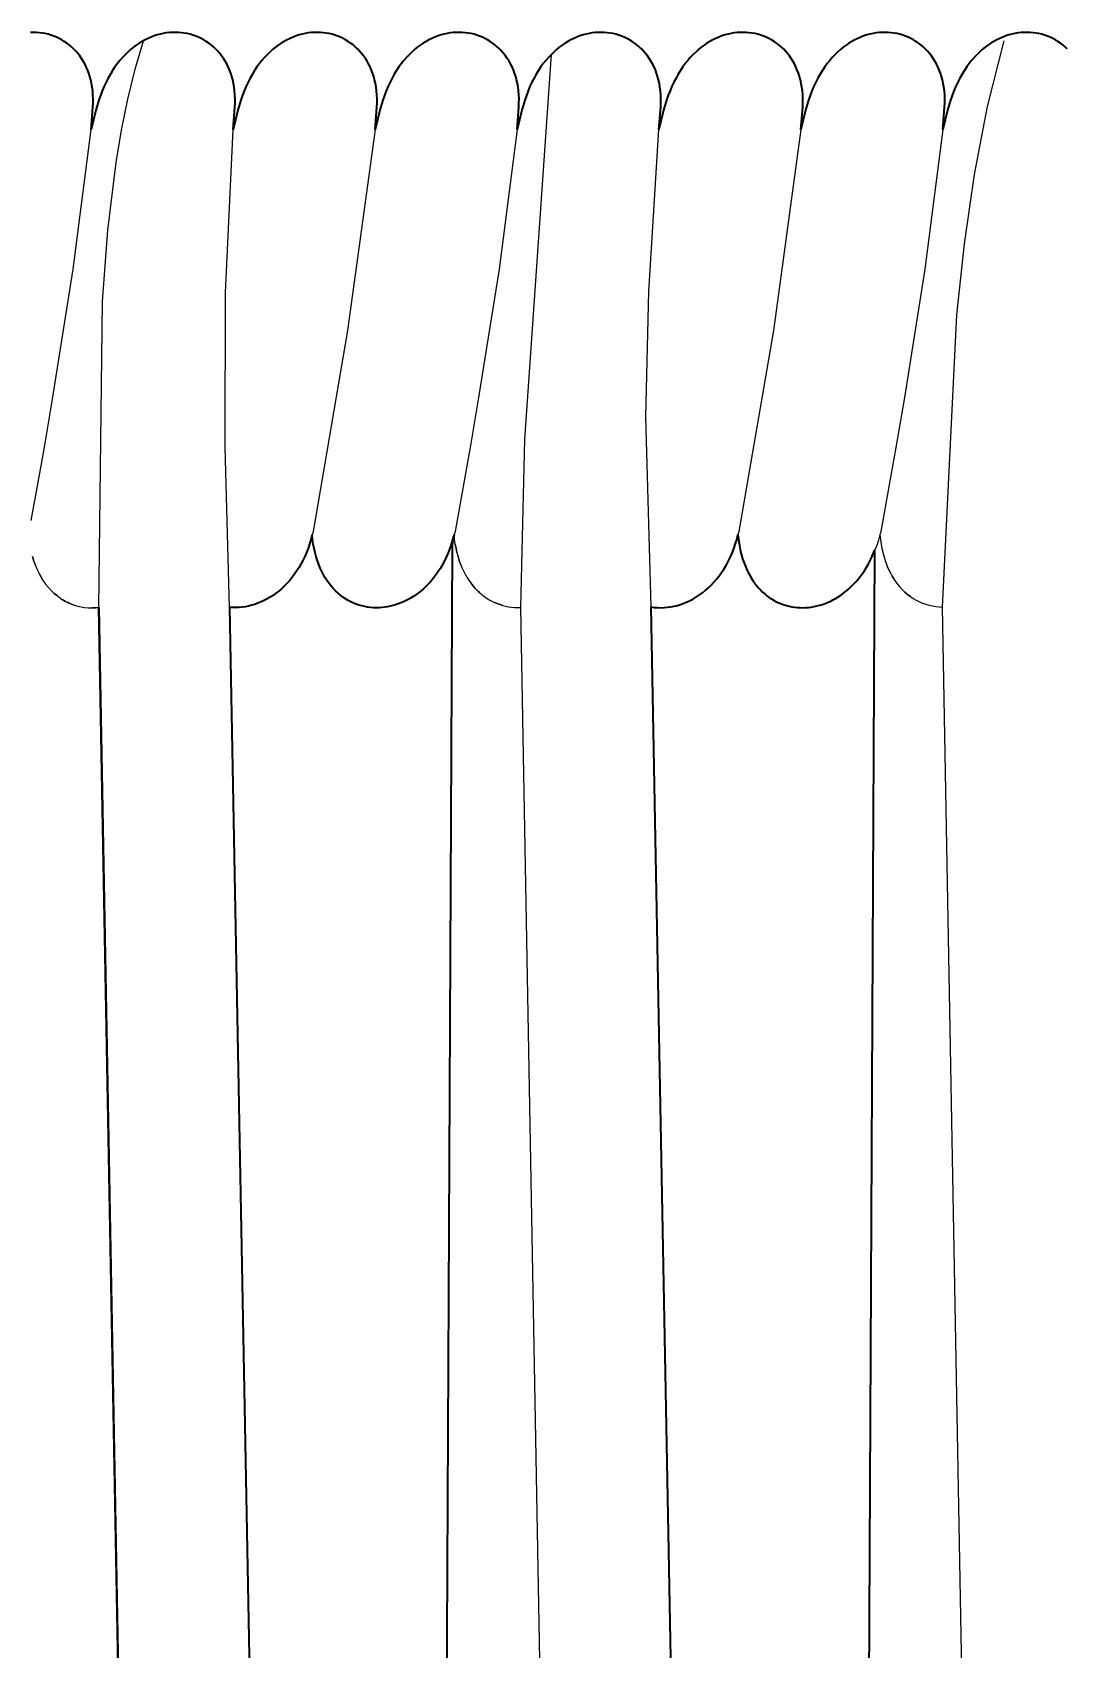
# Model space of a CAD drawing. Header units: millimetres. Extents: x 0 to 1881, y -1115 to 723.
# Drawn here: x 461.4 to 506.8, y 622.5 to 693.5 of the extents above; entities that cross this region are included whole.
import ezdxf

# ---------------------------------------------------------------- set-up
doc = ezdxf.new("R2010")
doc.units = ezdxf.units.MM
doc.layers.add('Blocks', color=7, linetype='Continuous')
doc.layers.add('Blocks$Inner', color=7, linetype='Continuous', lineweight=25, true_color=0x007f00)
doc.layers.add('Blocks$Outline', color=7, linetype='Continuous', lineweight=35, true_color=0xff3f3f)

# ---------------------------------------------------------------- blocks, each defined once
blk = doc.blocks.new('PK4 Lounge Chair Front')
at = {"layer": 'Blocks$Inner'}
blk.add_line((498.407, 670.77), (496.939, 377.569), dxfattribs=at)
for points in [[(461.379, 672.092), (461.867, 674.816), (461.969, 675.405), (462.311, 677.415), (463.219, 683.134), (464.009, 689.268), (464.089, 690.244), (464.097, 690.43), (464.097, 690.611), (464.09, 690.787), (464.076, 690.958), (464.055, 691.124), (464.027, 691.285), (463.992, 691.441), (463.951, 691.592), (463.904, 691.738), (463.852, 691.879), (463.793, 692.014), (463.729, 692.144), (463.659, 692.268), (463.585, 692.387), (463.505, 692.5), (463.421, 692.608), (463.332, 692.71), (463.239, 692.807), (463.142, 692.898), (463.042, 692.982), (462.937, 693.061), (462.829, 693.135), (462.718, 693.202), (462.604, 693.263), (462.487, 693.318), (462.368, 693.367), (462.246, 693.41), (462.122, 693.446), (461.996, 693.476), (461.868, 693.5), (461.739, 693.517), (461.609, 693.528), (461.477, 693.532), (461.344, 693.53)], [(470.241, 689.268), (470.321, 690.244), (470.328, 690.43), (470.329, 690.611), (470.322, 690.787), (470.308, 690.958), (470.287, 691.124), (470.259, 691.285), (470.224, 691.441), (470.183, 691.592), (470.136, 691.738), (470.083, 691.879), (470.025, 692.014), (469.961, 692.144), (469.891, 692.268), (469.816, 692.387), (469.737, 692.5), (469.653, 692.608), (469.564, 692.71), (469.471, 692.807), (469.374, 692.898), (469.273, 692.982), (469.169, 693.061), (469.061, 693.135), (468.95, 693.202), (468.836, 693.263), (468.719, 693.318), (468.6, 693.367), (468.478, 693.41), (468.354, 693.446), (468.228, 693.476), (468.1, 693.5), (467.971, 693.517), (467.84, 693.528), (467.709, 693.532), (467.576, 693.53), (467.443, 693.521), (467.309, 693.506), (467.175, 693.483), (467.041, 693.454), (466.907, 693.418), (466.773, 693.375), (466.64, 693.325), (466.508, 693.268), (466.377, 693.203), (466.246, 693.132), (466.118, 693.053), (465.991, 692.968), (465.865, 692.875), (465.742, 692.774), (465.621, 692.666), (465.502, 692.551), (465.386, 692.427), (465.273, 692.297), (465.163, 692.158), (465.056, 692.012), (464.953, 691.859), (464.854, 691.697), (464.758, 691.527), (464.667, 691.35), (464.579, 691.164), (464.497, 690.971), (464.346, 690.56), (464.216, 690.115), (464.009, 689.268)], [(475.522, 377.889), (470.089, 668.275), (469.892, 675.321), (469.91, 682.106), (470.241, 689.268), (470.448, 690.115), (470.578, 690.56), (470.651, 690.769), (470.729, 690.971), (470.811, 691.165), (470.899, 691.35), (470.99, 691.527), (471.086, 691.697), (471.185, 691.859), (471.288, 692.012), (471.395, 692.159), (471.505, 692.297), (471.618, 692.427), (471.734, 692.551), (471.853, 692.666), (471.974, 692.774), (472.097, 692.875), (472.222, 692.968), (472.35, 693.053), (472.478, 693.132), (472.609, 693.203), (472.74, 693.267), (472.872, 693.325), (473.005, 693.375), (473.139, 693.418), (473.273, 693.454), (473.407, 693.483), (473.541, 693.505), (473.675, 693.521), (473.808, 693.53), (473.94, 693.532), (474.072, 693.528), (474.203, 693.517), (474.332, 693.5), (474.46, 693.476), (474.586, 693.446), (474.71, 693.41), (474.832, 693.367), (474.951, 693.318), (475.068, 693.263), (475.182, 693.202), (475.293, 693.135), (475.401, 693.062), (475.505, 692.983), (475.606, 692.898), (475.703, 692.807), (475.796, 692.71), (475.885, 692.608), (475.969, 692.5), (476.048, 692.387), (476.123, 692.268), (476.192, 692.144), (476.257, 692.014), (476.315, 691.878), (476.368, 691.738), (476.415, 691.592), (476.456, 691.441), (476.491, 691.285), (476.519, 691.124), (476.54, 690.958), (476.554, 690.787), (476.561, 690.611), (476.56, 690.43), (476.552, 690.244), (476.473, 689.268), (475.268, 680.433), (473.754, 671.61), (473.71, 671.458), (473.656, 671.255), (473.597, 671.057), (473.532, 670.867), (473.461, 670.683), (473.384, 670.506), (473.303, 670.335), (473.216, 670.171), (473.124, 670.013), (473.028, 669.862), (472.928, 669.718), (472.824, 669.58), (472.715, 669.449), (472.603, 669.325), (472.488, 669.207), (472.369, 669.097), (472.248, 668.993), (472.123, 668.896), (471.997, 668.806), (471.868, 668.722), (471.737, 668.646), (471.604, 668.576), (471.469, 668.514), (471.333, 668.458), (471.196, 668.409), (471.059, 668.368), (470.92, 668.333), (470.782, 668.306), (470.643, 668.285), (470.504, 668.272), (470.365, 668.266), (470.227, 668.266), (470.089, 668.275)], [(488.937, 689.268), (489.016, 690.244), (489.024, 690.43), (489.025, 690.611), (489.018, 690.787), (489.004, 690.958), (488.982, 691.124), (488.955, 691.285), (488.92, 691.441), (488.879, 691.592), (488.832, 691.738), (488.779, 691.879), (488.721, 692.014), (488.657, 692.144), (488.587, 692.268), (488.512, 692.387), (488.433, 692.5), (488.349, 692.608), (488.26, 692.71), (488.167, 692.807), (488.07, 692.898), (487.969, 692.982), (487.865, 693.061), (487.757, 693.135), (487.646, 693.202), (487.532, 693.263), (487.415, 693.318), (487.295, 693.367), (487.174, 693.41), (487.05, 693.446), (486.924, 693.476), (486.796, 693.5), (486.667, 693.517), (486.536, 693.528), (486.404, 693.532), (486.272, 693.53), (486.139, 693.521), (486.005, 693.506), (485.871, 693.483), (485.737, 693.454), (485.603, 693.418), (485.469, 693.375), (485.336, 693.325), (485.204, 693.268), (485.072, 693.203), (484.942, 693.132), (484.814, 693.053), (484.686, 692.968), (484.561, 692.875), (484.438, 692.774), (484.317, 692.666), (484.198, 692.551), (484.082, 692.427), (483.969, 692.297), (483.859, 692.158), (483.752, 692.012), (483.649, 691.859), (483.55, 691.697), (483.454, 691.527), (483.362, 691.35), (483.275, 691.164), (483.192, 690.971), (483.042, 690.56), (482.911, 690.115), (482.705, 689.268), (481.915, 683.134), (481.021, 677.498), (480.676, 675.471), (479.986, 671.61), (479.941, 671.458), (479.878, 671.241), (479.805, 670.996), (479.688, 670.68), (479.555, 670.384), (479.408, 670.106), (479.329, 669.974), (479.247, 669.846), (479.162, 669.724), (479.074, 669.606), (478.983, 669.494), (478.89, 669.386), (478.794, 669.282), (478.695, 669.184), (478.595, 669.09), (478.492, 669.002), (478.387, 668.918), (478.28, 668.839), (478.172, 668.765), (478.062, 668.696), (477.951, 668.632), (477.838, 668.573), (477.724, 668.519), (477.609, 668.47), (477.494, 668.426), (477.377, 668.387), (477.26, 668.353), (477.143, 668.324), (477.025, 668.301), (476.907, 668.282), (476.789, 668.269), (476.67, 668.26), (476.539, 668.257), (476.408, 668.26), (476.277, 668.27), (476.148, 668.286), (476.02, 668.309), (475.893, 668.338), (475.768, 668.374), (475.645, 668.417), (475.523, 668.466), (475.404, 668.521), (475.287, 668.584), (475.173, 668.653), (475.061, 668.728), (474.952, 668.81), (474.847, 668.899), (474.744, 668.995), (474.645, 669.098), (474.55, 669.207), (474.458, 669.323), (474.371, 669.446), (474.288, 669.576), (474.209, 669.712), (474.135, 669.856), (474.066, 670.006), (474.002, 670.163), (473.943, 670.327), (473.889, 670.498), (473.842, 670.676), (473.799, 670.861), (473.763, 671.053), (473.733, 671.252), (473.71, 671.458)], [(476.473, 689.268), (476.68, 690.115), (476.81, 690.56), (476.961, 690.971), (477.043, 691.164), (477.13, 691.35), (477.222, 691.527), (477.318, 691.697), (477.417, 691.859), (477.52, 692.012), (477.627, 692.158), (477.737, 692.297), (477.85, 692.427), (477.966, 692.551), (478.085, 692.666), (478.206, 692.774), (478.329, 692.875), (478.454, 692.968), (478.582, 693.053), (478.71, 693.132), (478.84, 693.203), (478.972, 693.268), (479.104, 693.325), (479.237, 693.375), (479.371, 693.418), (479.505, 693.454), (479.639, 693.483), (479.773, 693.506), (479.907, 693.521), (480.04, 693.53), (480.173, 693.532), (480.304, 693.528), (480.435, 693.517), (480.564, 693.5), (480.692, 693.476), (480.818, 693.446), (480.942, 693.41), (481.064, 693.367), (481.183, 693.318), (481.3, 693.263), (481.414, 693.202), (481.525, 693.135), (481.633, 693.061), (481.737, 692.982), (481.838, 692.898), (481.935, 692.807), (481.982, 692.759), (482.028, 692.71), (482.117, 692.608), (482.201, 692.5), (482.28, 692.387), (482.355, 692.268), (482.424, 692.144), (482.489, 692.014), (482.547, 691.879), (482.6, 691.738), (482.647, 691.592), (482.688, 691.441), (482.722, 691.285), (482.75, 691.124), (482.771, 690.958), (482.786, 690.787), (482.793, 690.611), (482.792, 690.43), (482.784, 690.244), (482.705, 689.268)], [(494.021, 377.954), (488.591, 668.297), (488.363, 676.648), (488.5, 682.157), (488.937, 689.268), (489.143, 690.115), (489.274, 690.56), (489.347, 690.769), (489.424, 690.971), (489.507, 691.165), (489.594, 691.35), (489.686, 691.527), (489.781, 691.697), (489.881, 691.859), (489.984, 692.012), (490.091, 692.159), (490.201, 692.297), (490.314, 692.427), (490.43, 692.551), (490.549, 692.666), (490.67, 692.774), (490.793, 692.875), (490.918, 692.968), (491.045, 693.053), (491.174, 693.132), (491.304, 693.203), (491.436, 693.267), (491.568, 693.325), (491.701, 693.375), (491.835, 693.418), (491.969, 693.454), (492.103, 693.483), (492.237, 693.505), (492.371, 693.521), (492.504, 693.53), (492.637, 693.532), (492.768, 693.528), (492.899, 693.517), (493.028, 693.5), (493.156, 693.476), (493.282, 693.446), (493.406, 693.41), (493.527, 693.367), (493.647, 693.318), (493.764, 693.263), (493.878, 693.202), (493.989, 693.135), (494.097, 693.062), (494.201, 692.983), (494.302, 692.898), (494.399, 692.807), (494.492, 692.71), (494.58, 692.608), (494.665, 692.5), (494.744, 692.387), (494.819, 692.268), (494.888, 692.144), (494.952, 692.014), (495.011, 691.878), (495.064, 691.738), (495.111, 691.592), (495.152, 691.441), (495.186, 691.285), (495.214, 691.124), (495.235, 690.958), (495.249, 690.787), (495.257, 690.611), (495.256, 690.43), (495.248, 690.244), (495.169, 689.268), (493.964, 680.433), (492.45, 671.61), (492.405, 671.458), (492.35, 671.246), (492.288, 671.04), (492.218, 670.842), (492.144, 670.651), (492.063, 670.467), (491.976, 670.291), (491.884, 670.121), (491.787, 669.959), (491.685, 669.803), (491.578, 669.656), (491.467, 669.515), (491.352, 669.382), (491.233, 669.256), (491.11, 669.138), (490.984, 669.027), (490.855, 668.923), (490.723, 668.827), (490.589, 668.738), (490.453, 668.657), (490.314, 668.583), (490.174, 668.517), (490.032, 668.458), (489.889, 668.408), (489.745, 668.364), (489.601, 668.329), (489.456, 668.301), (489.31, 668.281), (489.165, 668.268), (489.021, 668.264), (488.876, 668.267), (488.733, 668.278), (488.591, 668.297)], [(506.863, 692.807), (506.766, 692.898), (506.665, 692.982), (506.561, 693.061), (506.453, 693.135), (506.342, 693.202), (506.228, 693.263), (506.111, 693.318), (505.991, 693.367), (505.869, 693.41), (505.745, 693.446), (505.62, 693.476), (505.492, 693.5), (505.362, 693.517), (505.232, 693.528), (505.1, 693.532), (504.968, 693.53), (504.835, 693.521), (504.701, 693.506), (504.567, 693.483), (504.433, 693.454), (504.299, 693.418), (504.165, 693.375), (504.032, 693.325), (503.899, 693.268), (503.768, 693.203), (503.638, 693.132), (503.509, 693.053), (503.382, 692.968), (503.257, 692.875), (503.133, 692.774), (503.012, 692.666), (502.894, 692.551), (502.778, 692.427), (502.665, 692.297), (502.555, 692.158), (502.448, 692.012), (502.345, 691.859), (502.245, 691.697), (502.15, 691.527), (502.058, 691.35), (501.971, 691.164), (501.888, 690.971), (501.737, 690.56), (501.607, 690.115), (501.401, 689.268), (501.48, 690.244), (501.488, 690.43), (501.489, 690.611), (501.482, 690.787), (501.468, 690.958), (501.446, 691.124), (501.418, 691.285), (501.384, 691.441), (501.343, 691.592), (501.296, 691.738), (501.243, 691.879), (501.184, 692.014), (501.12, 692.144), (501.051, 692.268), (500.976, 692.387), (500.897, 692.5), (500.812, 692.608), (500.724, 692.71), (500.631, 692.807), (500.534, 692.898), (500.433, 692.982), (500.381, 693.023), (500.329, 693.061), (500.275, 693.099), (500.221, 693.135), (500.11, 693.202), (499.996, 693.263), (499.879, 693.318), (499.759, 693.367), (499.638, 693.41), (499.514, 693.446), (499.388, 693.476), (499.26, 693.5), (499.131, 693.517), (499, 693.528), (498.868, 693.532), (498.736, 693.53), (498.603, 693.521), (498.469, 693.506), (498.335, 693.483), (498.201, 693.454), (498.067, 693.418), (497.933, 693.375), (497.8, 693.325), (497.668, 693.268), (497.536, 693.203), (497.406, 693.132), (497.277, 693.053), (497.15, 692.968), (497.025, 692.875), (496.902, 692.774), (496.781, 692.666), (496.662, 692.551), (496.546, 692.427), (496.433, 692.297), (496.323, 692.158), (496.216, 692.012), (496.113, 691.859), (496.013, 691.697), (495.918, 691.527), (495.826, 691.35), (495.739, 691.164), (495.656, 690.971), (495.505, 690.56), (495.375, 690.115), (495.169, 689.268)], [(469.77, 377.426), (466.529, 548.669), (464.351, 668.271), (464.514, 681.718), (464.745, 684.845), (465.104, 687.815), (465.339, 689.232), (465.615, 690.598), (465.936, 691.909), (466.305, 693.161)], [(484.208, 692.558), (483.032, 675.652), (482.854, 668.274), (485.03, 548.194), (488.277, 377.67)], [(500.372, 668.525), (500.51, 668.466), (500.651, 668.415), (500.795, 668.373), (500.94, 668.339), (501.087, 668.314), (501.235, 668.296), (501.385, 668.287), (502.016, 681.129), (502.344, 684.244), (502.785, 687.296), (503.363, 690.273), (504.1, 693.161)], [(501.401, 689.268), (500.611, 683.133), (499.716, 677.498), (499.342, 675.302), (498.682, 671.61), (498.637, 671.458), (498.573, 671.222), (498.501, 670.996), (498.407, 670.77), (498.272, 670.454), (498.12, 670.159), (498.039, 670.019), (497.954, 669.884), (497.865, 669.755), (497.774, 669.631), (497.679, 669.512), (497.582, 669.398), (497.481, 669.29), (497.378, 669.187), (497.273, 669.089), (497.165, 668.997), (497.055, 668.91), (496.944, 668.828), (496.83, 668.752), (496.714, 668.681), (496.597, 668.616), (496.479, 668.556), (496.36, 668.501), (496.239, 668.453), (496.118, 668.409), (495.996, 668.372), (495.873, 668.339), (495.75, 668.313), (495.626, 668.292), (495.503, 668.277), (495.379, 668.267), (495.256, 668.263), (495.133, 668.265), (495.01, 668.272), (494.892, 668.285), (494.774, 668.303), (494.657, 668.327), (494.542, 668.356), (494.428, 668.391), (494.315, 668.431), (494.204, 668.477), (494.095, 668.528), (493.988, 668.585), (493.883, 668.647), (493.78, 668.715), (493.68, 668.789), (493.582, 668.868), (493.487, 668.952), (493.395, 669.043), (493.306, 669.139), (493.22, 669.241), (493.137, 669.348), (493.058, 669.461), (492.982, 669.58), (492.91, 669.705), (492.842, 669.835), (492.778, 669.971), (492.718, 670.113), (492.662, 670.26), (492.611, 670.414), (492.564, 670.573), (492.523, 670.738), (492.485, 670.909), (492.454, 671.086), (492.405, 671.458)], [(479.994, 671.059), (479.965, 671.255), (479.941, 671.458), (479.927, 671.398), (479.919, 671.36), (479.911, 671.312), (479.894, 671.172), (479.877, 670.951), (478.443, 377.768)], [(498.637, 671.458), (498.675, 671.153), (498.726, 670.865), (498.791, 670.592), (498.869, 670.334), (498.958, 670.093), (499.06, 669.866), (499.114, 669.759), (499.172, 669.655), (499.232, 669.555), (499.294, 669.459), (499.395, 669.318), (499.502, 669.187)], [(480.07, 670.687), (480.029, 670.87), (479.994, 671.059), (480.029, 670.87), (480.07, 670.687), (480.117, 670.512), (480.169, 670.343), (480.226, 670.18), (480.289, 670.025), (480.356, 669.876), (480.428, 669.734), (480.505, 669.599), (480.586, 669.47), (480.671, 669.348), (480.761, 669.233), (480.854, 669.124), (480.951, 669.022), (481.001, 668.973), (481.053, 668.926), (481.157, 668.836), (481.264, 668.754), (481.375, 668.678), (481.488, 668.609), (481.603, 668.547), (481.721, 668.491), (481.841, 668.441), (481.963, 668.398), (482.087, 668.362), (482.212, 668.332), (482.338, 668.308), (482.466, 668.29), (482.594, 668.279), (482.724, 668.273), (482.854, 668.274)], [(461.56, 670.116), (461.491, 670.307), (461.428, 670.507), (461.491, 670.307), (461.56, 670.116), (461.637, 669.935), (461.721, 669.763)], [(480.226, 670.18), (480.169, 670.343), (480.117, 670.512)], [(480.289, 670.025), (480.356, 669.876), (480.428, 669.734), (480.505, 669.599)], [(499.114, 669.759), (499.06, 669.866), (498.958, 670.092)], [(461.909, 669.447), (461.812, 669.6), (461.721, 669.763), (461.812, 669.6), (461.909, 669.447), (462.012, 669.304), (462.132, 669.157), (462.258, 669.02)], [(481.052, 668.926), (480.951, 669.022), (480.854, 669.124), (480.761, 669.233), (480.671, 669.348)], [(499.294, 669.459), (499.232, 669.555), (499.171, 669.655)], [(499.975, 668.755), (499.851, 668.849), (499.73, 668.952), (499.614, 669.065), (499.502, 669.187), (499.613, 669.065), (499.73, 668.952), (499.851, 668.849), (499.913, 668.801), (499.975, 668.755), (500.104, 668.669), (500.236, 668.593), (500.372, 668.525), (500.44, 668.494), (500.51, 668.466), (500.651, 668.415), (500.794, 668.373)], [(462.668, 668.674), (462.597, 668.725), (462.526, 668.778), (462.39, 668.894), (462.258, 669.02), (462.39, 668.894), (462.526, 668.778), (462.668, 668.674), (462.741, 668.626)], [(462.889, 668.539), (462.815, 668.581), (462.741, 668.626), (462.815, 668.581), (462.889, 668.539), (462.966, 668.5)], [(463.269, 668.378), (463.121, 668.431), (463.043, 668.464), (462.966, 668.5), (463.043, 668.464), (463.121, 668.431), (463.195, 668.404), (463.269, 668.378), (463.419, 668.335), (463.571, 668.301), (463.724, 668.276), (463.88, 668.262), (464.036, 668.256), (464.194, 668.259), (464.351, 668.271), (466.528, 548.194), (465.678, 377.449)], [(482.087, 668.362), (481.963, 668.398), (481.841, 668.441), (481.721, 668.491)], [(464.351, 668.271), (464.194, 668.259), (464.036, 668.256)], [(506.807, 377.802), (503.562, 548.194), (501.385, 668.287)]]:
    blk.add_lwpolyline(points, dxfattribs=at)
at = {"layer": 'Blocks$Outline'}
for points in [[(464.009, 689.268), (464.089, 690.244), (464.097, 690.43), (464.097, 690.611), (464.09, 690.787), (464.076, 690.958), (464.055, 691.124), (464.027, 691.285), (463.992, 691.441), (463.951, 691.592), (463.904, 691.738), (463.852, 691.879), (463.793, 692.014), (463.729, 692.144), (463.659, 692.268), (463.585, 692.387), (463.505, 692.5), (463.421, 692.608), (463.332, 692.71), (463.239, 692.807), (463.142, 692.898), (463.042, 692.982), (462.937, 693.061), (462.829, 693.135), (462.718, 693.202), (462.604, 693.263), (462.487, 693.318), (462.368, 693.367), (462.246, 693.41), (462.122, 693.446), (461.996, 693.476), (461.868, 693.5), (461.739, 693.517), (461.609, 693.528), (461.477, 693.532), (461.344, 693.53)], [(470.241, 689.268), (470.321, 690.244), (470.328, 690.43), (470.329, 690.611), (470.322, 690.787), (470.308, 690.958), (470.287, 691.124), (470.259, 691.285), (470.224, 691.441), (470.183, 691.592), (470.136, 691.738), (470.083, 691.879), (470.025, 692.014), (469.961, 692.144), (469.891, 692.268), (469.816, 692.387), (469.737, 692.5), (469.653, 692.608), (469.564, 692.71), (469.471, 692.807), (469.374, 692.898), (469.273, 692.982), (469.169, 693.061), (469.061, 693.135), (468.95, 693.202), (468.836, 693.263), (468.719, 693.318), (468.6, 693.367), (468.478, 693.41), (468.354, 693.446), (468.228, 693.476), (468.1, 693.5), (467.971, 693.517), (467.84, 693.528), (467.709, 693.532), (467.576, 693.53), (467.443, 693.521), (467.309, 693.506), (467.175, 693.483), (467.041, 693.454), (466.907, 693.418), (466.773, 693.375), (466.64, 693.325), (466.508, 693.268), (466.377, 693.203), (466.246, 693.132), (466.118, 693.053), (465.991, 692.968), (465.865, 692.875), (465.742, 692.774), (465.621, 692.666), (465.502, 692.551), (465.386, 692.427), (465.273, 692.297), (465.163, 692.158), (465.056, 692.012), (464.953, 691.859), (464.854, 691.697), (464.758, 691.527), (464.667, 691.35), (464.579, 691.164), (464.497, 690.971), (464.346, 690.56), (464.216, 690.115), (464.009, 689.268)], [(476.473, 689.268), (476.552, 690.244), (476.56, 690.43), (476.561, 690.611), (476.554, 690.787), (476.54, 690.958), (476.519, 691.124), (476.491, 691.285), (476.456, 691.441), (476.415, 691.592), (476.368, 691.738), (476.315, 691.878), (476.257, 692.014), (476.192, 692.144), (476.123, 692.268), (476.048, 692.387), (475.969, 692.5), (475.885, 692.608), (475.796, 692.71), (475.703, 692.807), (475.606, 692.898), (475.505, 692.983), (475.401, 693.062), (475.293, 693.135), (475.182, 693.202), (475.068, 693.263), (474.951, 693.318), (474.832, 693.367), (474.71, 693.41), (474.586, 693.446), (474.46, 693.476), (474.332, 693.5), (474.203, 693.517), (474.072, 693.528), (473.94, 693.532), (473.808, 693.53), (473.675, 693.521), (473.541, 693.505), (473.407, 693.483), (473.273, 693.454), (473.139, 693.418), (473.005, 693.375), (472.872, 693.325), (472.74, 693.267), (472.609, 693.203), (472.478, 693.132), (472.35, 693.053), (472.222, 692.968), (472.097, 692.875), (471.974, 692.774), (471.853, 692.666), (471.734, 692.551), (471.618, 692.427), (471.505, 692.297), (471.395, 692.159), (471.288, 692.012), (471.185, 691.859), (471.086, 691.697), (470.99, 691.527), (470.899, 691.35), (470.811, 691.165), (470.729, 690.971), (470.651, 690.769), (470.578, 690.56), (470.448, 690.115), (470.241, 689.268)], [(482.705, 689.268), (482.784, 690.244), (482.792, 690.43), (482.793, 690.611), (482.786, 690.787), (482.771, 690.958), (482.75, 691.124), (482.722, 691.285), (482.688, 691.441), (482.647, 691.592), (482.6, 691.738), (482.547, 691.879), (482.489, 692.014), (482.424, 692.144), (482.355, 692.268), (482.28, 692.387), (482.201, 692.5), (482.117, 692.608), (482.028, 692.71), (481.982, 692.759), (481.935, 692.807), (481.838, 692.898), (481.737, 692.982), (481.633, 693.061), (481.525, 693.135), (481.414, 693.202), (481.3, 693.263), (481.183, 693.318), (481.064, 693.367), (480.942, 693.41), (480.818, 693.446), (480.692, 693.476), (480.564, 693.5), (480.435, 693.517), (480.304, 693.528), (480.173, 693.532), (480.04, 693.53), (479.907, 693.521), (479.773, 693.506), (479.639, 693.483), (479.505, 693.454), (479.371, 693.418), (479.237, 693.375), (479.104, 693.325), (478.972, 693.268), (478.84, 693.203), (478.71, 693.132), (478.582, 693.053), (478.454, 692.968), (478.329, 692.875), (478.206, 692.774), (478.085, 692.666), (477.966, 692.551), (477.85, 692.427), (477.737, 692.297), (477.627, 692.158), (477.52, 692.012), (477.417, 691.859), (477.318, 691.697), (477.222, 691.527), (477.13, 691.35), (477.043, 691.164), (476.961, 690.971), (476.81, 690.56), (476.68, 690.115), (476.473, 689.268)], [(488.937, 689.268), (489.016, 690.244), (489.024, 690.43), (489.025, 690.611), (489.018, 690.787), (489.004, 690.958), (488.982, 691.124), (488.955, 691.285), (488.92, 691.441), (488.879, 691.592), (488.832, 691.738), (488.779, 691.879), (488.721, 692.014), (488.657, 692.144), (488.587, 692.268), (488.512, 692.387), (488.433, 692.5), (488.349, 692.608), (488.26, 692.71), (488.167, 692.807), (488.07, 692.898), (487.969, 692.982), (487.865, 693.061), (487.757, 693.135), (487.646, 693.202), (487.532, 693.263), (487.415, 693.318), (487.295, 693.367), (487.174, 693.41), (487.05, 693.446), (486.924, 693.476), (486.796, 693.5), (486.667, 693.517), (486.536, 693.528), (486.404, 693.532), (486.272, 693.53), (486.139, 693.521), (486.005, 693.506), (485.871, 693.483), (485.737, 693.454), (485.603, 693.418), (485.469, 693.375), (485.336, 693.325), (485.204, 693.268), (485.072, 693.203), (484.942, 693.132), (484.814, 693.053), (484.686, 692.968), (484.561, 692.875), (484.438, 692.774), (484.317, 692.666), (484.198, 692.551), (484.082, 692.427), (483.969, 692.297), (483.859, 692.158), (483.752, 692.012), (483.649, 691.859), (483.55, 691.697), (483.454, 691.527), (483.362, 691.35), (483.275, 691.164), (483.192, 690.971), (483.042, 690.56), (482.911, 690.115), (482.705, 689.268)], [(495.169, 689.268), (495.248, 690.244), (495.256, 690.43), (495.257, 690.611), (495.249, 690.787), (495.235, 690.958), (495.214, 691.124), (495.186, 691.285), (495.152, 691.441), (495.111, 691.592), (495.064, 691.738), (495.011, 691.878), (494.952, 692.014), (494.888, 692.144), (494.819, 692.268), (494.744, 692.387), (494.665, 692.5), (494.58, 692.608), (494.492, 692.71), (494.399, 692.807), (494.302, 692.898), (494.201, 692.983), (494.097, 693.062), (493.989, 693.135), (493.878, 693.202), (493.764, 693.263), (493.647, 693.318), (493.527, 693.367), (493.406, 693.41), (493.282, 693.446), (493.156, 693.476), (493.028, 693.5), (492.899, 693.517), (492.768, 693.528), (492.637, 693.532), (492.504, 693.53), (492.371, 693.521), (492.237, 693.505), (492.103, 693.483), (491.969, 693.454), (491.835, 693.418), (491.701, 693.375), (491.568, 693.325), (491.436, 693.267), (491.304, 693.203), (491.174, 693.132), (491.045, 693.053), (490.918, 692.968), (490.793, 692.875), (490.67, 692.774), (490.549, 692.666), (490.43, 692.551), (490.314, 692.427), (490.201, 692.297), (490.091, 692.159), (489.984, 692.012), (489.881, 691.859), (489.781, 691.697), (489.686, 691.527), (489.594, 691.35), (489.507, 691.165), (489.424, 690.971), (489.347, 690.769), (489.274, 690.56), (489.143, 690.115), (488.937, 689.268)], [(506.863, 692.807), (506.766, 692.898), (506.665, 692.982), (506.561, 693.061), (506.453, 693.135), (506.342, 693.202), (506.228, 693.263), (506.111, 693.318), (505.991, 693.367), (505.869, 693.41), (505.745, 693.446), (505.62, 693.476), (505.492, 693.5), (505.362, 693.517), (505.232, 693.528), (505.1, 693.532), (504.968, 693.53), (504.835, 693.521), (504.701, 693.506), (504.567, 693.483), (504.433, 693.454), (504.299, 693.418), (504.165, 693.375), (504.032, 693.325), (503.899, 693.268), (503.768, 693.203), (503.638, 693.132), (503.509, 693.053), (503.382, 692.968), (503.257, 692.875), (503.133, 692.774), (503.012, 692.666), (502.894, 692.551), (502.778, 692.427), (502.665, 692.297), (502.555, 692.158), (502.448, 692.012), (502.345, 691.859), (502.245, 691.697), (502.15, 691.527), (502.058, 691.35), (501.971, 691.164), (501.888, 690.971), (501.737, 690.56), (501.607, 690.115), (501.401, 689.268), (501.48, 690.244), (501.488, 690.43), (501.489, 690.611), (501.482, 690.787), (501.468, 690.958), (501.446, 691.124), (501.418, 691.285), (501.384, 691.441), (501.343, 691.592), (501.296, 691.738), (501.243, 691.879), (501.184, 692.014), (501.12, 692.144), (501.051, 692.268), (500.976, 692.387), (500.897, 692.5), (500.812, 692.608), (500.724, 692.71), (500.631, 692.807), (500.534, 692.898), (500.433, 692.982), (500.381, 693.023), (500.329, 693.061), (500.275, 693.099), (500.221, 693.135), (500.11, 693.202), (499.996, 693.263), (499.879, 693.318), (499.759, 693.367), (499.638, 693.41), (499.514, 693.446), (499.388, 693.476), (499.26, 693.5), (499.131, 693.517), (499, 693.528), (498.868, 693.532), (498.736, 693.53), (498.603, 693.521), (498.469, 693.506), (498.335, 693.483), (498.201, 693.454), (498.067, 693.418), (497.933, 693.375), (497.8, 693.325), (497.668, 693.268), (497.536, 693.203), (497.406, 693.132), (497.277, 693.053), (497.15, 692.968), (497.025, 692.875), (496.902, 692.774), (496.781, 692.666), (496.662, 692.551), (496.546, 692.427), (496.433, 692.297), (496.323, 692.158), (496.216, 692.012), (496.113, 691.859), (496.013, 691.697), (495.918, 691.527), (495.826, 691.35), (495.739, 691.164), (495.656, 690.971), (495.505, 690.56), (495.375, 690.115), (495.169, 689.268)], [(473.71, 671.458), (473.656, 671.255), (473.597, 671.057), (473.532, 670.867), (473.461, 670.683), (473.384, 670.506), (473.303, 670.335), (473.216, 670.171), (473.124, 670.013), (473.028, 669.862), (472.928, 669.718), (472.824, 669.58), (472.715, 669.449), (472.603, 669.325), (472.488, 669.207), (472.369, 669.097), (472.248, 668.993), (472.123, 668.896), (471.997, 668.806), (471.868, 668.722), (471.737, 668.646), (471.604, 668.576), (471.469, 668.514), (471.333, 668.458), (471.196, 668.409), (471.059, 668.368), (470.92, 668.333), (470.782, 668.306), (470.643, 668.285), (470.504, 668.272), (470.365, 668.266), (470.227, 668.266), (470.089, 668.275)], [(479.941, 671.458), (479.878, 671.241), (479.805, 670.996), (479.688, 670.68), (479.555, 670.384), (479.408, 670.106), (479.329, 669.974), (479.247, 669.846), (479.162, 669.724), (479.074, 669.606), (478.983, 669.494), (478.89, 669.386), (478.794, 669.282), (478.695, 669.184), (478.595, 669.09), (478.492, 669.002), (478.387, 668.918), (478.28, 668.839), (478.172, 668.765), (478.062, 668.696), (477.951, 668.632), (477.838, 668.573), (477.724, 668.519), (477.609, 668.47), (477.494, 668.426), (477.377, 668.387), (477.26, 668.353), (477.143, 668.324), (477.025, 668.301), (476.907, 668.282), (476.789, 668.269), (476.67, 668.26), (476.539, 668.257), (476.408, 668.26), (476.277, 668.27), (476.148, 668.286), (476.02, 668.309), (475.893, 668.338), (475.768, 668.374), (475.645, 668.417), (475.523, 668.466), (475.404, 668.521), (475.287, 668.584), (475.173, 668.653), (475.061, 668.728), (474.952, 668.81), (474.847, 668.899), (474.744, 668.995), (474.645, 669.098), (474.55, 669.207), (474.458, 669.323), (474.371, 669.446), (474.288, 669.576), (474.209, 669.712), (474.135, 669.856), (474.066, 670.006), (474.002, 670.163), (473.943, 670.327), (473.889, 670.498), (473.842, 670.676), (473.799, 670.861), (473.763, 671.053), (473.733, 671.252), (473.71, 671.458)], [(478.443, 377.768), (479.877, 670.951), (479.894, 671.172), (479.911, 671.312), (479.919, 671.36), (479.927, 671.398), (479.941, 671.458)], [(494.02, 378.012), (488.591, 668.297), (488.733, 668.278), (488.876, 668.267), (489.021, 668.264), (489.165, 668.268), (489.31, 668.281), (489.456, 668.301), (489.601, 668.329), (489.745, 668.364), (489.889, 668.408), (490.032, 668.458), (490.174, 668.517), (490.314, 668.583), (490.453, 668.657), (490.589, 668.738), (490.723, 668.827), (490.855, 668.923), (490.984, 669.027), (491.11, 669.138), (491.233, 669.256), (491.352, 669.382), (491.467, 669.515), (491.578, 669.656), (491.685, 669.803), (491.787, 669.959), (491.884, 670.121), (491.976, 670.291), (492.063, 670.467), (492.144, 670.651), (492.218, 670.842), (492.288, 671.04), (492.35, 671.246), (492.405, 671.458), (492.454, 671.086), (492.485, 670.909), (492.523, 670.738), (492.564, 670.573), (492.611, 670.414), (492.662, 670.26), (492.718, 670.113), (492.778, 669.971), (492.842, 669.835), (492.91, 669.705), (492.982, 669.58), (493.058, 669.461), (493.137, 669.348), (493.22, 669.241), (493.306, 669.139), (493.395, 669.043), (493.487, 668.952), (493.582, 668.868), (493.68, 668.789), (493.78, 668.715), (493.883, 668.647), (493.988, 668.585), (494.095, 668.528), (494.204, 668.477), (494.315, 668.431), (494.428, 668.391), (494.542, 668.356), (494.657, 668.327), (494.774, 668.303), (494.892, 668.285), (495.01, 668.272), (495.133, 668.265), (495.256, 668.263), (495.379, 668.267), (495.503, 668.277), (495.626, 668.292), (495.75, 668.313), (495.873, 668.339), (495.996, 668.372), (496.118, 668.409), (496.239, 668.453), (496.36, 668.501), (496.479, 668.556), (496.597, 668.616), (496.714, 668.681), (496.83, 668.752), (496.944, 668.828), (497.055, 668.91), (497.165, 668.997), (497.273, 669.089), (497.378, 669.187), (497.481, 669.29), (497.582, 669.398), (497.679, 669.512), (497.774, 669.631), (497.865, 669.755), (497.954, 669.884), (498.039, 670.019), (498.12, 670.159), (498.272, 670.454), (498.407, 670.77), (496.939, 377.569)], [(469.769, 377.503), (466.529, 548.669), (464.351, 668.271)], [(464.351, 668.271), (466.528, 548.194), (465.678, 377.449)], [(470.089, 668.275), (475.522, 377.889)]]:
    blk.add_lwpolyline(points, dxfattribs=at)

msp = doc.modelspace()

# ---------------------------------------------------------------- block references
at = {"layer": 'Blocks'}
msp.add_blockref('PK4 Lounge Chair Front', (0, 0), dxfattribs=at)

doc.saveas('drawing.dxf')
